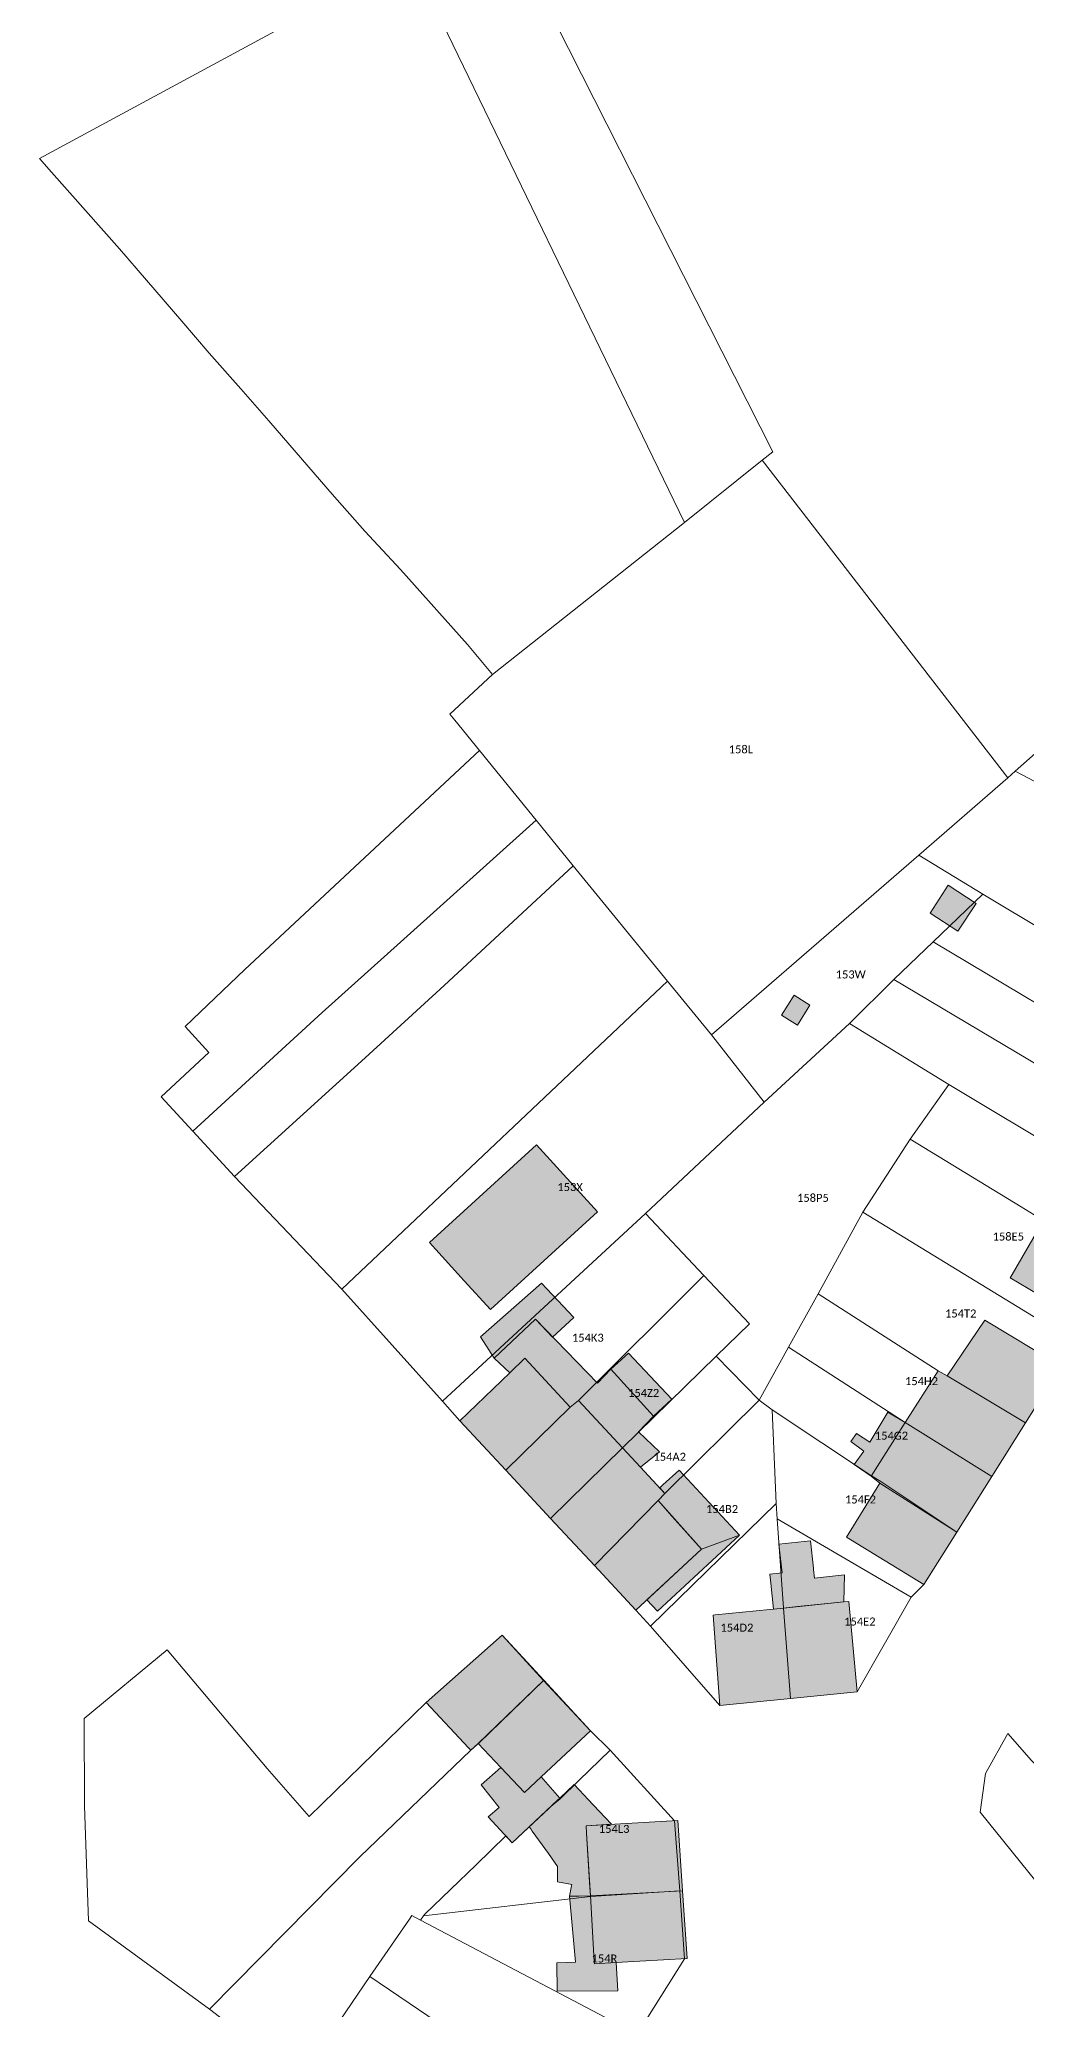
# Model space of a CAD drawing. Header units: metres. Extents: x 113120 to 240396, y 120329 to 242116.
# Drawn here: x 119517.8 to 119616.5, y 121300.4 to 121497.3 of the extents above; entities that cross this region are included whole.
import ezdxf

# ---------------------------------------------------------------- set-up
doc = ezdxf.new("R2010")
doc.units = ezdxf.units.M
doc.header["$LTSCALE"] = 3
for name, color, linetype, lineweight in [('Bpn_CaPa', 78, 'Continuous', 0), ('Bpn_ReBu', 4, 'Continuous', 0), ('Bpt_CaNu', 7, 'Continuous', 0), ('Hachure bâtiment', 11, 'Continuous', 0)]:
    doc.layers.add(name, color=color, linetype=linetype, lineweight=lineweight)
doc.styles.add('Legend', font='')
doc.styles.get('Legend').set_extended_font_data('Calibri')

msp = doc.modelspace()

# ---------------------------------------------------------------- hatches: boundary and pattern name
at = {"layer": 'Hachure bâtiment'}
h = msp.add_hatch(color=256, dxfattribs=at)
h.dxf.hatch_style = 1
h.paths.add_polyline_path([(119611.4, 121410.92), (119609.57, 121408.17), (119606.8, 121409.97), (119608.62, 121412.75)])
h = msp.add_hatch(color=256, dxfattribs=at)
h.dxf.hatch_style = 1
h.paths.add_polyline_path([(119594.8, 121400.77), (119593.55, 121398.77), (119591.97, 121399.78), (119593.22, 121401.77)])
h = msp.add_hatch(color=256, dxfattribs=at)
h.dxf.hatch_style = 1
h.paths.add_polyline_path([(119573.57, 121380.1), (119562.87, 121370.35), (119560.25, 121373.23), (119556.77, 121377.05), (119567.47, 121386.8)])
h = msp.add_hatch(color=256, dxfattribs=at)
h.dxf.hatch_style = 1
h.paths.add_polyline_path([(119625.85, 121374.18), (119622.67, 121368.85), (119616.62, 121372.45), (119614.82, 121373.52), (119615.02, 121373.85), (119618.05, 121379.07)])
h = msp.add_hatch(color=256, dxfattribs=at)
h.dxf.hatch_style = 1
h.paths.add_polyline_path([(119563.22, 121365.47), (119561.86, 121367.61), (119567.95, 121372.99), (119571.21, 121369.55), (119569.08, 121367.59), (119567.35, 121369.37)])
h = msp.add_hatch(color=256, dxfattribs=at)
h.dxf.hatch_style = 1
h.paths.add_polyline_path([(119573.55, 121363), (119574.9, 121364.37), (119579.17, 121359.7), (119577.65, 121358.12), (119579.75, 121356.12), (119579.4, 121355.83), (119577.87, 121354.58), (119576.05, 121356.53), (119571.65, 121361.25), (119570.82, 121360.6), (119566.3, 121365.5), (119564.79, 121364.03), (119563.22, 121365.47), (119567.35, 121369.37)])
h = msp.add_hatch(color=256, dxfattribs=at)
h.dxf.hatch_style = 1
h.paths.add_polyline_path([(119619.9, 121364.67), (119616.35, 121359.02), (119608.52, 121363.72), (119612.27, 121369.27)])
h = msp.add_hatch(color=256, dxfattribs=at)
h.dxf.hatch_style = 1
h.paths.add_polyline_path([(119570.82, 121360.6), (119564.39, 121354.29), (119559.8, 121359.22), (119564.79, 121364.03), (119566.3, 121365.5)])
h = msp.add_hatch(color=256, dxfattribs=at)
h.dxf.hatch_style = 1
h.paths.add_polyline_path([(119574.9, 121364.37), (119576.67, 121365.99), (119580.99, 121361.38), (119579.17, 121359.7)])
h = msp.add_hatch(color=256, dxfattribs=at)
h.dxf.hatch_style = 1
h.paths.add_polyline_path([(119608.52, 121363.72), (119616.35, 121359.02), (119612.97, 121353.65), (119604.32, 121359.05), (119607.6, 121364.22)])
h = msp.add_hatch(color=256, dxfattribs=at)
h.dxf.hatch_style = 1
h.paths.add_polyline_path([(119576.05, 121356.53), (119568.88, 121349.46), (119564.39, 121354.29), (119570.82, 121360.6), (119571.65, 121361.25)])
h = msp.add_hatch(color=256, dxfattribs=at)
h.dxf.hatch_style = 1
h.paths.add_polyline_path([(119604.32, 121359.05), (119600.93, 121353.69), (119599.22, 121354.85), (119600.2, 121356.2), (119598.87, 121357.17), (119599.45, 121357.97), (119600.77, 121357.1), (119602.6, 121360.07)])
h = msp.add_hatch(color=256, dxfattribs=at)
h.dxf.hatch_style = 1
h.paths.add_polyline_path([(119612.97, 121353.65), (119609.47, 121348.1), (119601.8, 121353), (119600.93, 121353.69), (119604.32, 121359.05)])
h = msp.add_hatch(color=256, dxfattribs=at)
h.dxf.hatch_style = 1
h.paths.add_polyline_path([(119577.87, 121354.58), (119580.3, 121351.97), (119579.62, 121351.25), (119573.25, 121344.76), (119568.88, 121349.46), (119576.05, 121356.53)])
h = msp.add_hatch(color=256, dxfattribs=at)
h.dxf.hatch_style = 1
h.paths.add_polyline_path([(119580.11, 121352.82), (119581.71, 121354.29), (119582.11, 121353.86), (119587.75, 121347.8), (119583.95, 121346.4), (119580.74, 121350), (119580.56, 121350.2), (119579.62, 121351.25), (119580.3, 121351.97), (119579.79, 121352.52)])
h = msp.add_hatch(color=256, dxfattribs=at)
h.dxf.hatch_style = 1
h.paths.add_polyline_path([(119609.47, 121348.1), (119606.17, 121342.85), (119598.45, 121347.6), (119601.8, 121353)])
h = msp.add_hatch(color=256, dxfattribs=at)
h.dxf.hatch_style = 1
h.paths.add_polyline_path([(119583.95, 121346.4), (119577.4, 121340.3), (119573.25, 121344.76), (119579.62, 121351.25)])
h = msp.add_hatch(color=256, dxfattribs=at)
h.dxf.hatch_style = 1
h.paths.add_polyline_path([(119583.95, 121346.4), (119587.75, 121347.8), (119579.56, 121340.18), (119578.5, 121341.32)])
h = msp.add_hatch(color=256, dxfattribs=at)
h.dxf.hatch_style = 1
h.paths.add_polyline_path([(119595.55, 121340.85), (119593.57, 121340.65), (119592.41, 121340.54), (119592.17, 121340.51), (119591.17, 121340.41), (119590.89, 121343), (119590.8, 121343.88), (119592.02, 121344.02), (119591.69, 121346.88), (119594.84, 121347.23), (119595.14, 121344.51), (119595.16, 121344.37), (119595.26, 121343.49), (119598.26, 121343.83), (119598.2, 121341.12)])
h = msp.add_hatch(color=256, dxfattribs=at)
h.dxf.hatch_style = 1
h.paths.add_polyline_path([(119592.84, 121331.45), (119585.8, 121330.75), (119585.12, 121339.8), (119585.32, 121339.82), (119592.17, 121340.51)])
h = msp.add_hatch(color=256, dxfattribs=at)
h.dxf.hatch_style = 1
h.paths.add_polyline_path([(119599.52, 121332.12), (119592.84, 121331.45), (119592.17, 121340.51), (119598.2, 121341.12), (119598.67, 121341.17)])
h = msp.add_hatch(color=256, dxfattribs=at)
h.dxf.hatch_style = 1
h.paths.add_polyline_path([(119568.2, 121333.3), (119561.65, 121326.97), (119560.9, 121326.3), (119560.67, 121326.55), (119556.43, 121331.07), (119564.05, 121337.81)])
h = msp.add_hatch(color=256, dxfattribs=at)
h.dxf.hatch_style = 1
h.paths.add_polyline_path([(119572.87, 121328.22), (119567.93, 121323.64), (119566.25, 121322.08), (119563.91, 121324.57), (119561.65, 121326.97), (119568.2, 121333.3)])
h = msp.add_hatch(color=256, dxfattribs=at)
h.dxf.hatch_style = 1
h.paths.add_polyline_path([(119566.25, 121322.08), (119567.93, 121323.64), (119569.8, 121321.52), (119565.02, 121317.05), (119562.65, 121319.65), (119563.72, 121320.57), (119561.92, 121322.85), (119563.91, 121324.57)])
h = msp.add_hatch(color=256, dxfattribs=at)
h.dxf.hatch_style = 1
h.paths.add_polyline_path([(119572.42, 121318.75), (119572.46, 121318.02), (119572.8, 121312.56), (119572.82, 121312.19), (119572.85, 121311.73), (119571.69, 121311.72), (119571.07, 121311.71), (119570.77, 121311.7), (119570.96, 121312.73), (119570.99, 121312.88), (119570.84, 121312.91), (119569.58, 121313.13), (119569.58, 121314.67), (119568.65, 121315.98), (119567.04, 121318.22), (119566.89, 121318.44), (119566.74, 121318.65), (119568.48, 121320.28), (119569.57, 121321.3), (119569.8, 121321.52), (119571.23, 121322.88), (119572.23, 121321.81), (119572.6, 121321.42), (119574.32, 121319.58), (119574.96, 121318.89)])
h = msp.add_hatch(color=256, dxfattribs=at)
h.dxf.hatch_style = 1
h.paths.add_polyline_path([(119582.07, 121312.25), (119572.85, 121311.73), (119572.46, 121318.02), (119572.42, 121318.75), (119581.6, 121319.27)])
h = msp.add_hatch(color=256, dxfattribs=at)
h.dxf.hatch_style = 1
h.paths.add_polyline_path([(119582.52, 121305.47), (119575.42, 121305.07), (119573.25, 121304.95), (119573.24, 121305.18), (119572.85, 121311.73), (119582.07, 121312.25)])
h = msp.add_hatch(color=256, dxfattribs=at)
h.dxf.hatch_style = 1
h.paths.add_polyline_path([(119573.24, 121305.18), (119573.25, 121304.95), (119575.42, 121305.07), (119575.61, 121302.26), (119569.52, 121302.22), (119569.5, 121305.05), (119571.35, 121305.12), (119570.77, 121311.7), (119572.85, 121311.73)])

# ---------------------------------------------------------------- linework, layer by layer
at = {"layer": 'Bpn_CaPa'}
for points in [[(119582.26, 121449.01), (119554.9, 121505.49), (119547.34, 121520.86), (119542.13, 121531.23), (119536.87, 121542.42), (119533.32, 121549.57), (119530.87, 121554.54), (119529.75, 121556.82), (119527.43, 121561.65), (119525.84, 121564.79), (119535, 121569.07), (119535.3, 121568.43), (119542.43, 121553.76), (119543.42, 121551.58), (119550.97, 121535.43), (119560.48, 121516.55), (119591.08, 121456.06), (119590.02, 121455.24), (119582.26, 121449.01)], [(119550.29, 121448.13), (119547.05, 121451.86), (119544.09, 121455.27), (119540.7, 121459.16), (119537.9, 121462.38), (119534.75, 121465.95), (119532.01, 121469.15), (119528.47, 121473.23), (119525.77, 121476.35), (119518.99, 121484.03), (119517.78, 121485.4), (119554.9, 121505.49), (119582.26, 121449.01), (119563.07, 121433.82), (119560.56, 121436.82), (119553.86, 121444.32), (119550.29, 121448.13)], [(119582.26, 121449.01), (119590.02, 121455.24), (119614.57, 121423.5), (119605.7, 121415.77), (119584.96, 121397.8), (119580.56, 121403.16), (119571.12, 121414.7), (119567.42, 121419.26), (119561.77, 121426.22), (119559.3, 121429.26), (119558.79, 121429.87), (119563.07, 121433.82), (119582.26, 121449.01)], [(119646.57, 121407.7), (119638.17, 121412.12), (119632.03, 121415.35), (119615.32, 121424.17), (119621.62, 121429.73), (119630.75, 121424.88), (119628.83, 121421.78), (119634.98, 121418.48), (119640.01, 121415.7), (119648.38, 121411.2), (119646.57, 121407.7)], [(119567.42, 121419.26), (119553.86, 121407.06), (119546.03, 121400.03), (119533.1, 121388.17), (119529.95, 121391.61), (119534.7, 121396.03), (119532.34, 121398.62), (119538.3, 121404.32), (119561.77, 121426.22), (119567.42, 121419.26)], [(119605.7, 121415.77), (119614.57, 121423.5), (119615.32, 121424.17), (119632.03, 121415.35), (119638.17, 121412.12), (119646.57, 121407.7), (119642.45, 121399.4), (119640.92, 121400.24), (119638.9, 121396.08), (119630.16, 121401.16), (119618.49, 121408.04), (119612.07, 121411.86), (119605.7, 121415.77)], [(119567.42, 121419.26), (119571.12, 121414.7), (119558.22, 121402.73), (119550.35, 121395.52), (119537.27, 121383.64), (119533.1, 121388.17), (119546.03, 121400.03), (119553.86, 121407.06), (119567.42, 121419.26)], [(119580.56, 121403.16), (119548, 121372.37), (119537.27, 121383.64), (119550.35, 121395.52), (119558.22, 121402.73), (119571.12, 121414.7), (119580.56, 121403.16)], [(119605.7, 121415.77), (119612.07, 121411.86), (119607.11, 121407.1), (119603.19, 121403.34), (119598.74, 121398.92), (119590.22, 121391.08), (119584.96, 121397.8), (119605.7, 121415.77)], [(119607.11, 121407.1), (119612.07, 121411.86), (119618.49, 121408.04), (119630.16, 121401.16), (119638.9, 121396.08), (119635.45, 121390.29), (119626.69, 121395.43), (119607.11, 121407.1)], [(119607.11, 121407.1), (119626.69, 121395.43), (119635.45, 121390.29), (119632.76, 121385.77), (119623.99, 121390.98), (119603.19, 121403.34), (119607.11, 121407.1)], [(119580.56, 121403.16), (119584.96, 121397.8), (119590.22, 121391.08), (119578.35, 121379.96), (119558.06, 121361.2), (119548, 121372.37), (119580.56, 121403.16)], [(119632.76, 121385.77), (119629.51, 121380.32), (119620.73, 121385.61), (119608.67, 121392.84), (119598.74, 121398.92), (119603.19, 121403.34), (119623.99, 121390.98), (119632.76, 121385.77)], [(119584.2, 121373.74), (119578.35, 121379.96), (119590.22, 121391.08), (119598.74, 121398.92), (119608.67, 121392.84), (119604.82, 121387.38), (119600.07, 121380.07), (119595.62, 121371.91), (119592.65, 121366.57), (119589.72, 121361.29), (119585.43, 121365.68), (119588.77, 121368.93), (119584.2, 121373.74)], [(119608.67, 121392.84), (119620.73, 121385.61), (119629.51, 121380.32), (119625.98, 121374.4), (119618.2, 121379.2), (119617.21, 121379.8), (119615.91, 121380.61), (119604.82, 121387.38), (119608.67, 121392.84)], [(119621.35, 121367.07), (119600.07, 121380.07), (119604.82, 121387.38), (119615.91, 121380.61), (119617.21, 121379.8), (119618.2, 121379.2), (119625.98, 121374.4), (119622.67, 121368.85), (119621.35, 121367.07)], [(119584.2, 121373.74), (119571.65, 121361.25), (119570.82, 121360.6), (119564.39, 121354.29), (119559.8, 121359.22), (119558.06, 121361.2), (119578.35, 121379.96), (119584.2, 121373.74)], [(119621.35, 121367.07), (119619.9, 121364.67), (119616.35, 121359.02), (119608.52, 121363.72), (119607.6, 121364.22), (119595.62, 121371.91), (119600.07, 121380.07), (119621.35, 121367.07)], [(119584.2, 121373.74), (119588.77, 121368.93), (119585.43, 121365.68), (119576.05, 121356.53), (119568.88, 121349.46), (119564.39, 121354.29), (119570.82, 121360.6), (119571.65, 121361.25), (119584.2, 121373.74)], [(119612.97, 121353.65), (119604.32, 121359.04), (119592.65, 121366.57), (119595.62, 121371.91), (119607.6, 121364.22), (119608.52, 121363.72), (119616.35, 121359.02), (119612.97, 121353.65)], [(119568.88, 121349.46), (119576.05, 121356.53), (119585.43, 121365.68), (119589.72, 121361.29), (119580.3, 121351.97), (119579.62, 121351.25), (119573.25, 121344.76), (119568.88, 121349.46)], [(119612.97, 121353.65), (119609.47, 121348.1), (119601.89, 121353.15), (119600.96, 121353.73), (119591.03, 121360.31), (119589.72, 121361.29), (119592.65, 121366.57), (119604.32, 121359.04), (119612.97, 121353.65)], [(119589.72, 121361.29), (119591.03, 121360.31), (119591.42, 121350.95), (119578.86, 121338.71), (119577.4, 121340.3), (119573.25, 121344.76), (119579.62, 121351.25), (119580.3, 121351.97), (119589.72, 121361.29)], [(119591.52, 121349.43), (119591.42, 121350.95), (119591.03, 121360.31), (119600.96, 121353.73), (119601.89, 121353.15), (119609.47, 121348.1), (119606.17, 121342.85), (119604.92, 121341.6), (119591.52, 121349.43)], [(119591.52, 121349.43), (119592.14, 121340.51), (119592.84, 121331.45), (119585.8, 121330.75), (119578.86, 121338.71), (119591.42, 121350.95), (119591.52, 121349.43)], [(119591.52, 121349.43), (119604.92, 121341.6), (119599.52, 121332.12), (119592.84, 121331.45), (119592.14, 121340.51), (119591.52, 121349.43)], [(119522.25, 121329.48), (119530.54, 121336.32), (119536.42, 121329.37), (119540.55, 121324.47), (119544.75, 121319.67), (119556.44, 121331.07), (119564.05, 121337.81), (119568.15, 121333.26), (119561.74, 121327.05), (119560.9, 121326.3), (119549.82, 121315.65), (119534.77, 121300.42), (119522.67, 121309.24), (119522.55, 121313), (119522.3, 121320.74), (119522.25, 121329.48)], [(119568.15, 121333.26), (119572.87, 121328.22), (119574.82, 121326.3), (119571.71, 121323.28), (119569.82, 121321.45), (119568.93, 121320.7), (119565.02, 121317.05), (119564.4, 121317.73), (119561.42, 121314.84), (119556.3, 121309.91), (119556.17, 121309.73), (119555.88, 121309.3), (119555.02, 121309.77), (119554.77, 121309.41), (119550.8, 121303.68), (119547.21, 121298.39), (119543.85, 121293.45), (119534.77, 121300.42), (119549.82, 121315.65), (119560.9, 121326.3), (119561.74, 121327.05), (119568.15, 121333.26)], [(119581.78, 121312.23), (119572.85, 121311.66), (119556.17, 121309.73), (119556.3, 121309.91), (119561.42, 121314.84), (119564.4, 121317.73), (119565.02, 121317.05), (119568.93, 121320.7), (119569.82, 121321.45), (119571.71, 121323.28), (119574.82, 121326.3), (119581.25, 121319.24), (119581.78, 121312.23)], [(119669.34, 121300.29), (119667.39, 121298.8), (119644.49, 121279.59), (119611.83, 121320.1), (119612.35, 121323.96), (119614.57, 121327.97), (119616.96, 121325.28), (119645, 121296.91), (119659.31, 121308.46), (119663.35, 121303.63), (119669.34, 121300.29)], [(119555.88, 121309.3), (119556.17, 121309.73), (119572.85, 121311.66), (119581.78, 121312.23), (119582.26, 121305.45), (119577.53, 121297.9), (119555.88, 121309.3)], [(119555.88, 121309.3), (119577.53, 121297.9), (119575.81, 121295.29), (119572.18, 121289.67), (119564.22, 121294.62), (119563.45, 121295.12), (119550.8, 121303.68), (119554.77, 121309.41), (119555.02, 121309.77), (119555.88, 121309.3)], [(119547.21, 121298.39), (119550.8, 121303.68), (119563.45, 121295.12), (119564.22, 121294.62), (119572.18, 121289.67), (119568.81, 121284.49), (119560.08, 121289.8), (119547.21, 121298.39)]]:
    msp.add_lwpolyline(points, close=True, dxfattribs=at)
msp.add_lwpolyline([(119679.17, 121500.03), (119677.33, 121494.5), (119675.06, 121489.56), (119672.88, 121485.19), (119662.2, 121467.37), (119653.22, 121457.88), (119643.14, 121448.98), (119637.7, 121444.22), (119634.53, 121441.37), (119631.35, 121438.39), (119628.02, 121435.27), (119624.97, 121432.63), (119621.62, 121429.73), (119615.32, 121424.17), (119615.32, 121424.17), (119614.57, 121423.5), (119590.02, 121455.24), (119591.08, 121456.06), (119560.48, 121516.55)], dxfattribs=at)
at = {"layer": 'Bpn_ReBu'}
for points in [[(119611.4, 121410.92), (119609.57, 121408.17), (119606.8, 121409.97), (119608.62, 121412.75), (119611.4, 121410.92)], [(119594.8, 121400.77), (119593.55, 121398.77), (119591.97, 121399.78), (119593.22, 121401.77), (119594.8, 121400.77)], [(119573.57, 121380.1), (119562.87, 121370.35), (119560.25, 121373.23), (119556.77, 121377.05), (119567.47, 121386.8), (119573.57, 121380.1)], [(119625.85, 121374.18), (119622.67, 121368.85), (119616.62, 121372.45), (119614.82, 121373.52), (119615.02, 121373.85), (119618.05, 121379.07), (119625.85, 121374.18)], [(119563.22, 121365.47), (119561.86, 121367.61), (119567.95, 121372.99), (119571.21, 121369.55), (119569.08, 121367.59), (119567.35, 121369.37), (119563.22, 121365.47)], [(119573.55, 121363), (119574.9, 121364.37), (119579.17, 121359.7), (119577.65, 121358.12), (119579.75, 121356.12), (119579.4, 121355.83), (119577.87, 121354.58), (119576.05, 121356.53), (119571.65, 121361.25), (119570.82, 121360.6), (119566.3, 121365.5), (119564.79, 121364.03), (119563.22, 121365.47), (119567.35, 121369.37), (119573.55, 121363)], [(119619.9, 121364.67), (119616.35, 121359.02), (119608.52, 121363.72), (119612.27, 121369.27), (119619.9, 121364.67)], [(119570.82, 121360.6), (119564.39, 121354.29), (119559.8, 121359.22), (119564.79, 121364.03), (119566.3, 121365.5), (119570.82, 121360.6)], [(119574.9, 121364.37), (119576.67, 121365.99), (119580.99, 121361.38), (119579.17, 121359.7), (119574.9, 121364.37)], [(119608.52, 121363.72), (119616.35, 121359.02), (119612.97, 121353.65), (119604.32, 121359.05), (119607.6, 121364.22), (119608.52, 121363.72)], [(119576.05, 121356.53), (119568.88, 121349.46), (119564.39, 121354.29), (119570.82, 121360.6), (119571.65, 121361.25), (119576.05, 121356.53)], [(119604.32, 121359.05), (119600.93, 121353.69), (119599.22, 121354.85), (119600.2, 121356.2), (119598.87, 121357.17), (119599.45, 121357.97), (119600.77, 121357.1), (119602.6, 121360.07), (119604.32, 121359.05)], [(119612.97, 121353.65), (119609.47, 121348.1), (119601.8, 121353), (119600.93, 121353.69), (119604.32, 121359.05), (119612.97, 121353.65)], [(119577.87, 121354.58), (119580.3, 121351.97), (119579.62, 121351.25), (119573.25, 121344.76), (119568.88, 121349.46), (119576.05, 121356.53), (119577.87, 121354.58)], [(119580.11, 121352.82), (119581.71, 121354.29), (119582.11, 121353.86), (119587.75, 121347.8), (119583.95, 121346.4), (119580.74, 121350), (119580.56, 121350.2), (119579.62, 121351.25), (119580.3, 121351.97), (119579.79, 121352.52), (119580.11, 121352.82)], [(119609.47, 121348.1), (119606.17, 121342.85), (119598.45, 121347.6), (119601.8, 121353), (119609.47, 121348.1)], [(119583.95, 121346.4), (119577.4, 121340.3), (119573.25, 121344.76), (119579.62, 121351.25), (119583.95, 121346.4)], [(119583.95, 121346.4), (119587.75, 121347.8), (119579.56, 121340.18), (119578.5, 121341.32), (119583.95, 121346.4)], [(119595.55, 121340.85), (119593.57, 121340.65), (119592.41, 121340.54), (119592.17, 121340.51), (119591.17, 121340.41), (119590.89, 121343), (119590.8, 121343.88), (119592.02, 121344.02), (119591.69, 121346.88), (119594.84, 121347.23), (119595.14, 121344.51), (119595.16, 121344.37), (119595.26, 121343.49), (119598.26, 121343.83), (119598.2, 121341.12), (119595.55, 121340.85)], [(119592.84, 121331.45), (119585.8, 121330.75), (119585.12, 121339.8), (119585.32, 121339.82), (119592.17, 121340.51), (119592.84, 121331.45)], [(119599.52, 121332.12), (119592.84, 121331.45), (119592.17, 121340.51), (119598.2, 121341.12), (119598.67, 121341.17), (119599.52, 121332.12)], [(119568.2, 121333.3), (119561.65, 121326.97), (119560.9, 121326.3), (119560.67, 121326.55), (119556.43, 121331.07), (119564.05, 121337.81), (119568.2, 121333.3)], [(119572.87, 121328.22), (119567.93, 121323.64), (119566.25, 121322.08), (119563.91, 121324.57), (119561.65, 121326.97), (119568.2, 121333.3), (119572.87, 121328.22)], [(119566.25, 121322.08), (119567.93, 121323.64), (119569.8, 121321.52), (119565.02, 121317.05), (119562.65, 121319.65), (119563.72, 121320.57), (119561.92, 121322.85), (119563.91, 121324.57), (119566.25, 121322.08)], [(119572.42, 121318.75), (119572.46, 121318.02), (119572.8, 121312.56), (119572.82, 121312.19), (119572.85, 121311.73), (119571.69, 121311.72), (119571.07, 121311.71), (119570.77, 121311.7), (119570.96, 121312.73), (119570.99, 121312.88), (119570.84, 121312.91), (119569.58, 121313.13), (119569.58, 121314.67), (119568.65, 121315.98), (119567.04, 121318.22), (119566.89, 121318.44), (119566.74, 121318.65), (119568.48, 121320.28), (119569.57, 121321.3), (119569.8, 121321.52), (119571.23, 121322.88), (119572.23, 121321.81), (119572.6, 121321.42), (119574.32, 121319.58), (119574.96, 121318.89), (119572.42, 121318.75)], [(119582.07, 121312.25), (119572.85, 121311.73), (119572.46, 121318.02), (119572.42, 121318.75), (119581.6, 121319.27), (119582.07, 121312.25)], [(119582.52, 121305.47), (119575.42, 121305.07), (119573.25, 121304.95), (119573.24, 121305.18), (119572.85, 121311.73), (119582.07, 121312.25), (119582.52, 121305.47)], [(119573.24, 121305.18), (119573.25, 121304.95), (119575.42, 121305.07), (119575.61, 121302.26), (119569.52, 121302.22), (119569.5, 121305.05), (119571.35, 121305.12), (119570.77, 121311.7), (119572.85, 121311.73), (119573.24, 121305.18)]]:
    msp.add_lwpolyline(points, close=True, dxfattribs=at)

# ---------------------------------------------------------------- texts
at = {"layer": 'Bpt_CaNu', "char_height": 0.8, "attachment_point": 7, "style": 'Legend'}
for s, insert in [('158L', (119586.68, 121425.93)), ('153W', (119597.37, 121403.43)), ('153X', (119569.55, 121382.18)), ('158P5', (119593.51, 121381.1)), ('158E5', (119613.06, 121377.23)), ('154T2', (119608.3, 121369.54)), ('154K3', (119571.01, 121367.12)), ('154H2', (119604.3, 121362.78)), ('154Z2', (119576.62, 121361.6)), ('154G2', (119601.29, 121357.33)), ('154A2', (119579.16, 121355.22)), ('154F2', (119598.3, 121350.95)), ('154B2', (119584.41, 121350)), ('154D2', (119585.85, 121338.14)), ('154E2', (119598.22, 121338.75)), ('154L3', (119573.7, 121318.02)), ('154R', (119572.97, 121305.07))]:
    msp.add_mtext(s, dxfattribs=dict(at, insert=insert))

doc.saveas('drawing.dxf')
